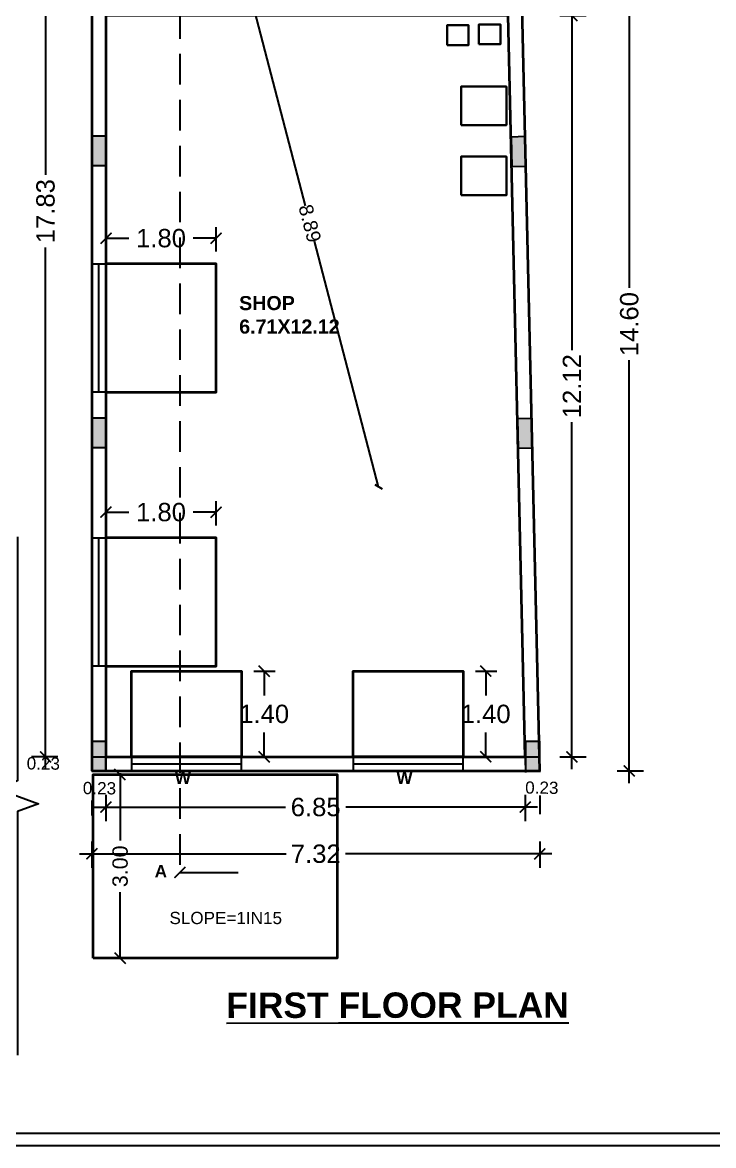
# Model space of a CAD drawing. Header units: metres. Extents: x 5674 to 70840, y 2109 to 4276.
# Drawn here: x 5700.99 to 5712.29, y 2109.48 to 2127.84 of the extents above; entities that cross this region are included whole.
import ezdxf

# ---------------------------------------------------------------- set-up
doc = ezdxf.new("R2010")
doc.units = ezdxf.units.M
doc.linetypes.add('DASHED', pattern=[0.75, 0.5, -0.25])
doc.layers.add('BLK_1_DA_RAMP_1', color=7, linetype='Continuous', lineweight=0)
doc.layers.add('DIST_EXIT', color=7, linetype='Continuous', lineweight=0)
for name, color, linetype in [('BLK_1_FLR_1_BLT_UP_AREA', 13, 'Continuous'), ('BLK_1_FLR_1_COVERED_AREA', 7, 'Continuous'), ('BLK_1_FLR_1_DRINKING_WATER', 7, 'Continuous'), ('BLK_1_FLR_1_REGULAR_ROOM_1', 7, 'Continuous'), ('BLK_1_FLR_1_ROOM_1_LIGHT_VENTILATION_1', 7, 'Continuous'), ('BLK_1_FLR_1_ROOM_1_LIGHT_VENTILATION_2', 7, 'Continuous'), ('BLK_1_FLR_1_ROOM_1_LIGHT_VENTILATION_3', 7, 'Continuous'), ('BLK_1_FLR_1_ROOM_1_LIGHT_VENTILATION_4', 7, 'Continuous'), ('BLK_1_FLR_1_WASH', 7, 'Continuous')]:
    doc.layers.add(name, color=color, linetype=linetype)
doc.styles.add('S.M.S .HEADING', font='arial.ttf')
doc.styles.get("Standard").update_dxf_attribs({"font": 'arial.ttf'})
doc.dimstyles.new('APP', dxfattribs={"dimscale": 0, "dimtxt": 0.23, "dimasz": 0.1, "dimexe": 0.18, "dimexo": 0.0625, "dimgap": 0, "dimtad": 0, "dimzin": 4, "dimdsep": 46, "dimtxsty": 'Standard', "dimblk1": 'OBLIQUE', "dimblk2": 'OBLIQUE', "dimsah": 1, "dimcen": 0.09, "dimse1": 1, "dimse2": 1, "dimclrt": 4, "dimadec": 0, "dimazin": 0, "dimtfac": 1, "dimtmove": 0, "dimatfit": 3, "dimldrblk": 'OBLIQUE', "dimfxl": 0, "dimtolj": 1, "dimtzin": 0, "dimarcsym": 0})
doc.dimstyles.get("Standard").update_dxf_attribs({"dimtxt": 0.18, "dimasz": 0.18, "dimexe": 0.18, "dimexo": 0.0625, "dimgap": 0.09, "dimtad": 0, "dimtih": 1, "dimtoh": 1, "dimdec": 4, "dimzin": 0, "dimdsep": 46, "dimtxsty": 'Standard', "dimcen": 0.09, "dimsd1": 1, "dimsd2": 1, "dimadec": 0, "dimazin": 0, "dimtfac": 1, "dimtdec": 4, "dimtofl": 0, "dimtmove": 0, "dimatfit": 3, "dimfxl": 0, "dimtolj": 1, "dimtzin": 0, "dimarcsym": 0})
doc.dimstyles.new('STANDARD$0', dxfattribs={"dimtxt": 0.25, "dimasz": 0.18, "dimexe": 0.15, "dimexo": 0.15, "dimgap": 0.1, "dimtad": 0, "dimzin": 0, "dimdsep": 46, "dimtxsty": 'Standard', "dimblk": 'OBLIQUE', "dimcen": 0.0625, "dimdle": 0.02, "dimadec": 0, "dimazin": 0, "dimtfac": 1, "dimtix": 1, "dimtofl": 0, "dimtmove": 2, "dimatfit": 3, "dimldrblk": 'OBLIQUE', "dimfxl": 0, "dimtolj": 1, "dimtzin": 0, "dimarcsym": 0})

# ---------------------------------------------------------------- blocks, each defined once
blk = doc.blocks.new('_ArchTick')
at = {"color": 0, "linetype": 'ByBlock', "const_width": 0.15}
blk.add_lwpolyline([(-0.5, -0.5), (0.5, 0.5)], dxfattribs=at)
blk = doc.blocks.new('*D27')
at = {"color": 0}
for p, q in [((5702.356, 2115.215), (5702.356, 2114.785)), ((5709.211, 2115.215), (5709.211, 2114.785)), ((5702.156, 2115.015), (5705.292, 2115.015)), ((5709.411, 2115.015), (5706.275, 2115.015))]:
    blk.add_line(p, q, dxfattribs=at)
at = {"layer": 'Defpoints', "color": 0}
for p in [(5702.356, 2115.847), (5709.211, 2115.837), (5709.211, 2115.015)]:
    blk.add_point(p, dxfattribs=at)
at = {"color": 0, "xscale": 0.18, "yscale": 0.18, "zscale": 0.18, "rotation": 180}
blk.add_blockref('_ArchTick', (5702.356, 2115.015), dxfattribs=at)
at = {"color": 0, "xscale": 0.18, "yscale": 0.18, "zscale": 0.18}
blk.add_blockref('_ArchTick', (5709.211, 2115.015), dxfattribs=at)
at = {"color": 0, "insert": (5705.784, 2115.015), "char_height": 0.3, "attachment_point": 5}
blk.add_mtext('\\A1;6.85', dxfattribs=at)
blk = doc.blocks.new('*D28')
at = {"color": 0}
for p, q in [((5702.126, 2114.452), (5702.126, 2114.022)), ((5709.446, 2114.452), (5709.446, 2114.022)), ((5701.926, 2114.252), (5705.3, 2114.252)), ((5709.646, 2114.252), (5706.273, 2114.252))]:
    blk.add_line(p, q, dxfattribs=at)
at = {"layer": 'Defpoints', "color": 0}
for p in [(5702.126, 2115.607), (5709.446, 2115.607), (5709.446, 2114.252)]:
    blk.add_point(p, dxfattribs=at)
at = {"color": 0, "xscale": 0.18, "yscale": 0.18, "zscale": 0.18, "rotation": 180}
blk.add_blockref('_ArchTick', (5702.126, 2114.252), dxfattribs=at)
at = {"color": 0, "xscale": 0.18, "yscale": 0.18, "zscale": 0.18}
blk.add_blockref('_ArchTick', (5709.446, 2114.252), dxfattribs=at)
at = {"color": 0, "insert": (5705.786, 2114.252), "char_height": 0.3, "attachment_point": 5}
blk.add_mtext('\\A1;7.32', dxfattribs=at)
blk = doc.blocks.new('*D29')
at = {"color": 0}
for p, q in [((5701.369, 2133.871), (5701.369, 2125.346)), ((5701.569, 2133.671), (5701.139, 2133.671)), ((5701.369, 2115.637), (5701.369, 2124.162)), ((5701.569, 2115.837), (5701.139, 2115.837))]:
    blk.add_line(p, q, dxfattribs=at)
at = {"layer": 'Defpoints', "color": 0}
for p in [(5702.356, 2133.671), (5701.369, 2115.837), (5702.356, 2115.837)]:
    blk.add_point(p, dxfattribs=at)
at = {"color": 0, "xscale": 0.18, "yscale": 0.18, "zscale": 0.18}
for p, rotation in [((5701.369, 2133.671), 90), ((5701.369, 2115.837), 270)]:
    blk.add_blockref('_ArchTick', p, dxfattribs=dict(at, rotation=rotation))
at = {"color": 0, "insert": (5701.369, 2124.754), "char_height": 0.3, "attachment_point": 5, "rotation": 90}
blk.add_mtext('\\A1;17.83', dxfattribs=at)
blk = doc.blocks.new('*D30')
at = {"color": 0}
for p, q in [((5700.377, 2133.991), (5700.377, 2125.292)), ((5700.577, 2133.791), (5700.147, 2133.791)), ((5700.377, 2115.407), (5700.377, 2124.107)), ((5700.577, 2115.607), (5700.147, 2115.607))]:
    blk.add_line(p, q, dxfattribs=at)
at = {"layer": 'Defpoints', "color": 0}
for p in [(5700.377, 2133.791), (5702.126, 2133.791), (5702.126, 2115.607)]:
    blk.add_point(p, dxfattribs=at)
at = {"color": 0, "xscale": 0.18, "yscale": 0.18, "zscale": 0.18}
for p, rotation in [((5700.377, 2133.791), 90), ((5700.377, 2115.607), 270)]:
    blk.add_blockref('_ArchTick', p, dxfattribs=dict(at, rotation=rotation))
at = {"color": 0, "insert": (5700.377, 2124.699), "char_height": 0.3, "attachment_point": 5, "rotation": 90}
blk.add_mtext('\\A1;18.18', dxfattribs=at)
blk = doc.blocks.new('*D34')
at = {"color": 0}
for p, q in [((5709.973, 2128.152), (5709.973, 2122.485)), ((5709.773, 2127.952), (5710.203, 2127.952)), ((5709.973, 2115.637), (5709.973, 2121.304)), ((5709.773, 2115.837), (5710.203, 2115.837))]:
    blk.add_line(p, q, dxfattribs=at)
at = {"layer": 'Defpoints', "color": 0}
for p in [(5708.932, 2127.952), (5709.216, 2115.837), (5709.973, 2115.837)]:
    blk.add_point(p, dxfattribs=at)
at = {"color": 0, "xscale": 0.18, "yscale": 0.18, "zscale": 0.18}
for p, rotation in [((5709.973, 2127.952), 90), ((5709.973, 2115.837), 270)]:
    blk.add_blockref('_ArchTick', p, dxfattribs=dict(at, rotation=rotation))
at = {"color": 0, "insert": (5709.973, 2121.894), "char_height": 0.3, "attachment_point": 5, "rotation": 90}
blk.add_mtext('\\A1;12.12', dxfattribs=at)
blk = doc.blocks.new('*D35')
at = {"color": 0}
for p, q in [((5710.911, 2130.41), (5710.911, 2123.5)), ((5710.711, 2130.21), (5711.141, 2130.21)), ((5710.911, 2115.407), (5710.911, 2122.317)), ((5710.711, 2115.607), (5711.141, 2115.607))]:
    blk.add_line(p, q, dxfattribs=at)
at = {"layer": 'Defpoints', "color": 0}
for p in [(5709.11, 2130.21), (5710.911, 2130.21), (5709.446, 2115.607)]:
    blk.add_point(p, dxfattribs=at)
at = {"color": 0, "xscale": 0.18, "yscale": 0.18, "zscale": 0.18}
for p, rotation in [((5710.911, 2130.21), 90), ((5710.911, 2115.607), 270)]:
    blk.add_blockref('_ArchTick', p, dxfattribs=dict(at, rotation=rotation))
at = {"color": 0, "insert": (5710.911, 2122.908), "char_height": 0.3, "attachment_point": 5, "rotation": 90}
blk.add_mtext('\\A1;14.60', dxfattribs=at)
blk = doc.blocks.new('*D79')
at = {"layer": 'BLK_1_FLR_1_ROOM_1_LIGHT_VENTILATION_1', "color": 0, "lineweight": -2}
for p, q in [((5704.773, 2117.237), (5705.122, 2117.237)), ((5704.942, 2117.237), (5704.942, 2116.84)), ((5704.942, 2115.837), (5704.942, 2116.234)), ((5704.773, 2115.837), (5705.122, 2115.837))]:
    blk.add_line(p, q, dxfattribs=at)
at = {"layer": 'Defpoints', "color": 0}
for p in [(5704.573, 2117.237), (5704.573, 2115.837), (5704.942, 2115.837)]:
    blk.add_point(p, dxfattribs=at)
at = {"layer": 'BLK_1_FLR_1_ROOM_1_LIGHT_VENTILATION_1', "color": 0, "lineweight": -2, "xscale": 0.18, "yscale": 0.18, "zscale": 0.18}
for p, rotation in [((5704.942, 2117.237), 90), ((5704.942, 2115.837), 270)]:
    blk.add_blockref('_ArchTick', p, dxfattribs=dict(at, rotation=rotation))
at = {"layer": 'BLK_1_FLR_1_ROOM_1_LIGHT_VENTILATION_1', "color": 0, "lineweight": 35, "insert": (5704.942, 2116.537), "char_height": 0.3, "attachment_point": 5, "style": 'S.M.S .HEADING'}
blk.add_mtext('\\A1;1.40', dxfattribs=at)
blk = doc.blocks.new('*D80')
at = {"layer": 'BLK_1_FLR_1_ROOM_1_LIGHT_VENTILATION_2', "color": 0, "lineweight": -2}
for p, q in [((5708.394, 2117.237), (5708.743, 2117.237)), ((5708.563, 2117.237), (5708.563, 2116.84)), ((5708.563, 2115.837), (5708.563, 2116.233)), ((5708.394, 2115.837), (5708.743, 2115.837))]:
    blk.add_line(p, q, dxfattribs=at)
at = {"layer": 'Defpoints', "color": 0}
for p in [(5708.194, 2117.237), (5708.194, 2115.837), (5708.563, 2115.837)]:
    blk.add_point(p, dxfattribs=at)
at = {"layer": 'BLK_1_FLR_1_ROOM_1_LIGHT_VENTILATION_2', "color": 0, "lineweight": -2, "xscale": 0.18, "yscale": 0.18, "zscale": 0.18}
for p, rotation in [((5708.563, 2117.237), 90), ((5708.563, 2115.837), 270)]:
    blk.add_blockref('_ArchTick', p, dxfattribs=dict(at, rotation=rotation))
at = {"layer": 'BLK_1_FLR_1_ROOM_1_LIGHT_VENTILATION_2', "color": 0, "lineweight": 35, "insert": (5708.563, 2116.537), "char_height": 0.3, "attachment_point": 5, "style": 'S.M.S .HEADING'}
blk.add_mtext('\\A1;1.40', dxfattribs=at)
blk = doc.blocks.new('*D81')
at = {"layer": 'BLK_1_FLR_1_ROOM_1_LIGHT_VENTILATION_3', "color": 0, "lineweight": -2}
for p, q in [((5702.356, 2119.617), (5702.356, 2120.015)), ((5704.156, 2119.617), (5704.156, 2120.015)), ((5702.356, 2119.835), (5702.731, 2119.835)), ((5704.156, 2119.835), (5703.781, 2119.835))]:
    blk.add_line(p, q, dxfattribs=at)
at = {"layer": 'Defpoints', "color": 0}
for p in [(5704.156, 2119.835), (5702.356, 2119.417), (5704.156, 2119.417)]:
    blk.add_point(p, dxfattribs=at)
at = {"layer": 'BLK_1_FLR_1_ROOM_1_LIGHT_VENTILATION_3', "color": 0, "lineweight": -2, "xscale": 0.18, "yscale": 0.18, "zscale": 0.18, "rotation": 180}
blk.add_blockref('_ArchTick', (5702.356, 2119.835), dxfattribs=at)
at = {"layer": 'BLK_1_FLR_1_ROOM_1_LIGHT_VENTILATION_3', "color": 0, "lineweight": -2, "xscale": 0.18, "yscale": 0.18, "zscale": 0.18}
blk.add_blockref('_ArchTick', (5704.156, 2119.835), dxfattribs=at)
at = {"layer": 'BLK_1_FLR_1_ROOM_1_LIGHT_VENTILATION_3', "color": 0, "lineweight": 35, "insert": (5703.256, 2119.835), "char_height": 0.3, "attachment_point": 5, "style": 'S.M.S .HEADING'}
blk.add_mtext('\\A1;1.80', dxfattribs=at)
blk = doc.blocks.new('*D82')
at = {"layer": 'BLK_1_FLR_1_ROOM_1_LIGHT_VENTILATION_4', "color": 0, "lineweight": -2}
for p, q in [((5702.356, 2124.094), (5702.356, 2124.492)), ((5704.156, 2124.094), (5704.156, 2124.492)), ((5702.356, 2124.312), (5702.731, 2124.312)), ((5704.156, 2124.312), (5703.781, 2124.312))]:
    blk.add_line(p, q, dxfattribs=at)
at = {"layer": 'Defpoints', "color": 0}
for p in [(5704.156, 2124.312), (5702.356, 2123.894), (5704.156, 2123.894)]:
    blk.add_point(p, dxfattribs=at)
at = {"layer": 'BLK_1_FLR_1_ROOM_1_LIGHT_VENTILATION_4', "color": 0, "lineweight": -2, "xscale": 0.18, "yscale": 0.18, "zscale": 0.18, "rotation": 180}
blk.add_blockref('_ArchTick', (5702.356, 2124.312), dxfattribs=at)
at = {"layer": 'BLK_1_FLR_1_ROOM_1_LIGHT_VENTILATION_4', "color": 0, "lineweight": -2, "xscale": 0.18, "yscale": 0.18, "zscale": 0.18}
blk.add_blockref('_ArchTick', (5704.156, 2124.312), dxfattribs=at)
at = {"layer": 'BLK_1_FLR_1_ROOM_1_LIGHT_VENTILATION_4', "color": 0, "lineweight": 35, "insert": (5703.256, 2124.312), "char_height": 0.3, "attachment_point": 5, "style": 'S.M.S .HEADING'}
blk.add_mtext('\\A1;1.80', dxfattribs=at)
blk = doc.blocks.new('_Oblique')
at = {"color": 0, "linetype": 'ByBlock', "lineweight": -2}
blk.add_line((-0.5, -0.5), (0.5, 0.5), dxfattribs=at)
blk = doc.blocks.new('*D91')
at = {"layer": 'Defpoints', "color": 0}
for p in [(5704.567, 2128.856), (5704.567, 2128.856), (5706.812, 2120.251)]:
    blk.add_point(p, dxfattribs=at)
at = {"layer": 'DIST_EXIT', "color": 0, "lineweight": -2}
for p, q in [((5704.567, 2128.856), (5705.614, 2124.843)), ((5706.812, 2120.251), (5705.765, 2124.264))]:
    blk.add_line(p, q, dxfattribs=at)
at = {"layer": 'DIST_EXIT', "color": 0, "lineweight": -2, "xscale": 0.1, "yscale": 0.1, "zscale": 0.1}
for p, rotation in [((5704.567, 2128.856), 104.6243383158069), ((5706.812, 2120.251), 284.6243383158069)]:
    blk.add_blockref('_Oblique', p, dxfattribs=dict(at, rotation=rotation))
at = {"layer": 'DIST_EXIT', "color": 4, "lineweight": 35, "insert": (5705.689, 2124.554), "char_height": 0.23, "attachment_point": 5, "rotation": 284.6243}
blk.add_mtext('\\A1;8.89', dxfattribs=at)
blk = doc.blocks.new('*D104')
at = {"layer": 'BLK_1_DA_RAMP_1', "color": 0, "lineweight": -2}
for p, q in [((5702.438, 2115.548), (5702.738, 2115.548)), ((5702.588, 2115.568), (5702.588, 2114.472)), ((5702.588, 2112.528), (5702.588, 2113.624)), ((5702.438, 2112.548), (5702.738, 2112.548))]:
    blk.add_line(p, q, dxfattribs=at)
at = {"layer": 'Defpoints', "color": 0}
for p in [(5702.149, 2115.548), (5702.149, 2112.548), (5702.588, 2112.548)]:
    blk.add_point(p, dxfattribs=at)
at = {"layer": 'BLK_1_DA_RAMP_1', "color": 0, "lineweight": -2, "xscale": 0.18, "yscale": 0.18, "zscale": 0.18}
for p, rotation in [((5702.588, 2115.548), 90), ((5702.588, 2112.548), 270)]:
    blk.add_blockref('_Oblique', p, dxfattribs=dict(at, rotation=rotation))
at = {"layer": 'BLK_1_DA_RAMP_1', "color": 0, "lineweight": 35, "insert": (5702.588, 2114.048), "char_height": 0.25, "attachment_point": 5, "rotation": 90}
blk.add_mtext('\\A1;3.00', dxfattribs=at)

msp = doc.modelspace()

# ---------------------------------------------------------------- hatches: boundary and pattern name
at = {"linetype": 'Continuous'}
h = msp.add_hatch(color=256, dxfattribs=at)
h.dxf.hatch_style = 1
h.paths.add_polyline_path([(5702.12626, 2125.49914), (5702.35626, 2125.49914), (5702.35626, 2125.97914), (5702.12626, 2125.97914)])
h = msp.add_hatch(color=256, dxfattribs=at)
h.dxf.hatch_style = 1
h.paths.add_polyline_path([(5708.98945, 2125.48659), (5709.21937, 2125.49236), (5709.20735, 2125.9722), (5708.97742, 2125.96644)])
h = msp.add_hatch(color=256, dxfattribs=at)
h.dxf.hatch_style = 1
h.paths.add_polyline_path([(5702.12626, 2120.89138), (5702.35626, 2120.89138), (5702.35626, 2121.37138), (5702.12626, 2121.37138)])
h = msp.add_hatch(color=256, dxfattribs=at)
h.dxf.hatch_style = 1
h.paths.add_polyline_path([(5709.32582, 2120.88829), (5709.3138, 2121.36814), (5709.08387, 2121.36238), (5709.0959, 2120.88253)])
h = msp.add_hatch(color=256)
h.dxf.hatch_style = 1
h.paths.add_polyline_path([(5702.12626, 2115.60684), (5702.35626, 2115.60684), (5702.35626, 2116.08684)])
h = msp.add_hatch(color=256, dxfattribs=at)
h.dxf.hatch_style = 1
h.paths.add_polyline_path([(5702.35626, 2115.60684), (5702.35626, 2116.08684), (5702.12626, 2116.08684), (5702.12626, 2115.60684)])
h = msp.add_hatch(color=256)
h.dxf.hatch_style = 1
h.paths.add_polyline_path([(5709.2165, 2115.60653), (5709.4465, 2115.60653), (5709.4465, 2116.08653)])
h = msp.add_hatch(color=256, dxfattribs=at)
h.dxf.hatch_style = 1
h.paths.add_polyline_path([(5709.4465, 2115.60653), (5709.4465, 2116.08653), (5709.2165, 2116.08653), (5709.2165, 2115.60653)])

# ---------------------------------------------------------------- linework, layer by layer
at = {"linetype": 'DASHED'}
msp.add_line((5703.56397, 2135.57301), (5703.56397, 2113.94849), dxfattribs=at)
for p, q in [((5702.12626, 2133.79144), (5702.12626, 2115.60684)), ((5702.35626, 2133.79144), (5702.35626, 2115.60684)), ((5709.4465, 2115.60652), (5709.11016, 2130.2097)), ((5709.11016, 2130.2097), (5709.4465, 2115.60655)), ((5709.44695, 2115.58692), (5709.11016, 2130.2097)), ((5709.21701, 2115.58163), (5708.9321, 2127.95181)), ((5702.12627, 2115.83684), (5709.44651, 2115.83652)), ((5702.77292, 2115.83682), (5702.77291, 2115.60682)), ((5704.57291, 2115.60682), (5704.57292, 2115.83674)), ((5706.3944, 2115.83665), (5706.39439, 2115.60665)), ((5708.19439, 2115.60665), (5708.1944, 2115.83657)), ((5702.77291, 2115.72182), (5704.57291, 2115.72174)), ((5706.39439, 2115.72165), (5708.19439, 2115.72157)), ((5702.12626, 2115.60684), (5709.4465, 2115.60652)), ((5702.77291, 2115.60682), (5704.57291, 2115.60682)), ((5706.39439, 2115.60665), (5708.19439, 2115.60665)), ((5702.12624, 2115.12395), (5702.12624, 2114.88003)), ((5709.44648, 2115.20304), (5709.44648, 2114.90264))]:
    msp.add_line(p, q)
for points in [[(5684.16656, 2109.48474), (5766.16656, 2109.48474), (5766.16656, 2166.48474), (5684.16656, 2166.48474)], [(5684.36656, 2109.68474), (5765.96656, 2109.68474), (5765.96656, 2166.28474), (5684.36656, 2166.28474)], [(5709.4465, 2115.60652), (5702.12626, 2115.60652), (5702.12626, 2133.79144), (5705.80472, 2133.79144), (5709.11016, 2130.20973)], [(5702.35626, 2115.60684), (5702.35626, 2116.08684), (5702.12626, 2116.08684), (5702.12626, 2115.60684)], [(5709.4465, 2115.60653), (5709.4465, 2116.08653), (5709.2165, 2116.08653), (5709.2165, 2115.60653)]]:
    msp.add_lwpolyline(points, close=True)
at = {"linetype": 'Continuous'}
for points in [[(5702.35626, 2125.49914), (5702.35626, 2125.97914), (5702.12626, 2125.97914), (5702.12626, 2125.49914)], [(5709.21937, 2125.49236), (5709.20735, 2125.9722), (5708.97742, 2125.96644), (5708.98945, 2125.48659)], [(5702.35626, 2120.89138), (5702.35626, 2121.37138), (5702.12626, 2121.37138), (5702.12626, 2120.89138)], [(5709.32582, 2120.88829), (5709.3138, 2121.36814), (5709.08387, 2121.36238), (5709.0959, 2120.88253)], [(5702.35626, 2115.60684), (5702.35626, 2116.08684), (5702.12626, 2116.08684), (5702.12626, 2115.60684)], [(5709.4465, 2115.60653), (5709.4465, 2116.08653), (5709.2165, 2116.08653), (5709.2165, 2115.60653)]]:
    msp.add_lwpolyline(points, close=True, dxfattribs=at)
for points in [[(5702.35579, 2121.79385), (5702.12626, 2121.79385), (5702.12626, 2123.89385), (5702.35626, 2123.89385)], [(5702.24103, 2121.79385), (5702.24103, 2123.89385)], [(5702.35579, 2117.3172), (5702.12626, 2117.3172), (5702.12626, 2119.4172), (5702.35626, 2119.4172)], [(5702.24103, 2117.3172), (5702.24103, 2119.4172)]]:
    msp.add_lwpolyline(points)
msp.add_lwpolyline([(5700.91114, 2119.4313), (5700.91114, 2115.4463), (5700.5677, 2115.3213), (5701.25457, 2115.0713), (5700.91114, 2114.9463), (5700.91114, 2110.9613)], dxfattribs=at)
at = {"layer": 'BLK_1_DA_RAMP_1', "color": 1, "lineweight": 35}
msp.add_lwpolyline([(5702.14916, 2112.5477), (5702.14916, 2115.5477), (5706.13583, 2115.5477), (5706.13583, 2112.5477)], close=True, dxfattribs=at)
at = {"layer": 'BLK_1_FLR_1_BLT_UP_AREA', "color": 13, "lineweight": 35}
msp.add_lwpolyline([(5702.12626, 2115.60652), (5709.4465, 2115.60655), (5709.11016, 2130.20967), (5705.80472, 2133.79144), (5702.12626, 2133.79144)], close=True, dxfattribs=at)
at = {"layer": 'BLK_1_FLR_1_COVERED_AREA', "color": 140, "lineweight": 35}
msp.add_lwpolyline([(5702.12626, 2115.60652), (5709.4465, 2115.60655), (5709.11016, 2130.20967), (5705.80472, 2133.79144), (5702.12626, 2133.79144)], close=True, dxfattribs=at)
at = {"layer": 'BLK_1_FLR_1_DRINKING_WATER', "color": 7, "lineweight": 30}
for points in [[(5708.15976, 2126.1604), (5708.90198, 2126.1604), (5708.90198, 2126.79179), (5708.15976, 2126.79179)], [(5708.15976, 2125.01396), (5708.90198, 2125.01396), (5708.90198, 2125.64534), (5708.15976, 2125.64534)]]:
    msp.add_lwpolyline(points, close=True, dxfattribs=at)
at = {"layer": 'BLK_1_FLR_1_REGULAR_ROOM_1', "color": 2, "lineweight": 35}
msp.add_lwpolyline([(5708.9321, 2127.95181), (5702.35626, 2127.95181), (5702.35573, 2115.83683), (5709.21114, 2115.83653)], close=True, dxfattribs=at)
at = {"layer": 'BLK_1_FLR_1_ROOM_1_LIGHT_VENTILATION_1', "color": 2, "lineweight": 35}
msp.add_lwpolyline([(5702.77292, 2115.83682), (5702.77292, 2117.23682), (5704.57292, 2117.23682), (5704.57285, 2115.83674)], close=True, dxfattribs=at)
at = {"layer": 'BLK_1_FLR_1_ROOM_1_LIGHT_VENTILATION_2', "color": 2, "lineweight": 35}
msp.add_lwpolyline([(5706.3944, 2115.83665), (5706.3944, 2117.23665), (5708.1944, 2117.23665), (5708.19434, 2115.83657)], close=True, dxfattribs=at)
at = {"layer": 'BLK_1_FLR_1_ROOM_1_LIGHT_VENTILATION_3', "color": 2, "lineweight": 35}
msp.add_lwpolyline([(5702.35579, 2117.3172), (5704.15579, 2117.3172), (5704.15579, 2119.4172), (5702.35626, 2119.4172)], dxfattribs=at)
at = {"layer": 'BLK_1_FLR_1_ROOM_1_LIGHT_VENTILATION_4', "color": 2, "lineweight": 35}
msp.add_lwpolyline([(5702.35579, 2121.79385), (5704.15579, 2121.79385), (5704.15579, 2123.89385), (5702.35626, 2123.89385)], dxfattribs=at)
at = {"layer": 'BLK_1_FLR_1_WASH', "color": 56, "lineweight": 30}
for points in [[(5707.93307, 2127.46909), (5708.28442, 2127.46909), (5708.28442, 2127.79327), (5707.93307, 2127.79327)], [(5708.45337, 2127.48147), (5708.80472, 2127.48147), (5708.80472, 2127.80566), (5708.45337, 2127.80566)]]:
    msp.add_lwpolyline(points, close=True, dxfattribs=at)

# ---------------------------------------------------------------- texts
at = {"attachment_point": 1, "rotation": 0.056226, "style": 'S.M.S .HEADING'}
for s, insert, char_height, width in [('{\\fArial|b1|i0|c0|p34;SHOP\\P6.71X12.12}', (5704.53273, 2123.36713), 0.23, 1.2905589), ('{\\fArial|b1|i0|c0|p34;\\LFIRST FLOOR PLAN}', (5704.32373, 2111.9839), 0.4146024, 11.8731372)]:
    msp.add_mtext(s, dxfattribs=dict(at, insert=insert, char_height=char_height, width=width))
at = {"char_height": 0.2, "attachment_point": 1, "rotation": 359.394536}
for s, insert in [('0.23', (5701.06125, 2115.8316)), ('{\\fArial|b1|i0|c0|p34;W}', (5703.48305, 2115.5954)), ('{\\fArial|b1|i0|c0|p34;W}', (5707.10453, 2115.59524)), ('0.23', (5701.97922, 2115.42801)), ('0.23', (5709.21019, 2115.43614)), ('{\\fArial|b1|i0|c0|p34;A}', (5703.15429, 2114.06943))]:
    msp.add_mtext(s, dxfattribs=dict(at, insert=insert))
at = {"layer": 'BLK_1_DA_RAMP_1', "color": 1, "lineweight": 35, "insert": (5704.31373, 2113.3037), "char_height": 0.2, "width": 2.4, "attachment_point": 2}
msp.add_mtext('SLOPE=1IN15', dxfattribs=at)

# ---------------------------------------------------------------- dimensions: what is measured, and where the dimension line sits
for p1, p2, distance, picture, middle in [((5702.12626, 2115.60684), (5702.12626, 2133.79144), 1.74914, '*D30', (5700.37713, 2124.69914)), ((5702.35626, 2133.67144), (5702.35626, 2115.83683), -0.98773, '*D29', (5701.36854, 2124.75414))]:
    dim = msp.add_aligned_dim(p1=p1, p2=p2, distance=distance, dimstyle='STANDARD$0', override={"dimtxt": 0.3, "dimexe": 0.23, "dimexo": 0.23, "dimblk": 'ArchTick', "dimdle": 0.2, "dimldrblk": 'ArchTick', "dimfxl": 0.2, "dimlwd": 65535, "dimlwe": 65535, "dimarcsym": 2})
    dim.commit()
    dim.dimension.update_dxf_attribs({"geometry": picture, "text_midpoint": middle})
for base, p1, p2, picture, middle in [((5710.91119, 2130.2097), (5709.4465, 2115.60655), (5709.11016, 2130.2097), '*D35', (5710.91119, 2122.90813)), ((5709.97299, 2115.83653), (5708.9321, 2127.95181), (5709.2165, 2115.83653), '*D34', (5709.97299, 2121.89417))]:
    dim = msp.add_linear_dim(base=base, p1=p1, p2=p2, angle=90, dimstyle='STANDARD$0', override={"dimtxt": 0.3, "dimexe": 0.23, "dimexo": 0.23, "dimblk": 'ArchTick', "dimdle": 0.2, "dimldrblk": 'ArchTick', "dimfxl": 0.2, "dimlwd": 65535, "dimlwe": 65535, "dimarcsym": 2})
    dim.commit()
    dim.dimension.update_dxf_attribs({"geometry": picture, "text_midpoint": middle})
for base, p1, p2, picture, middle in [((5709.21114, 2115.01524), (5702.35626, 2115.84684), (5709.21114, 2115.83653), '*D27', (5705.7837, 2115.01524)), ((5709.4465, 2114.2516), (5702.12626, 2115.60684), (5709.4465, 2115.60652), '*D28', (5705.78638, 2114.2516))]:
    dim = msp.add_linear_dim(base=base, p1=p1, p2=p2, dimstyle='STANDARD$0', override={"dimtxt": 0.3, "dimexe": 0.23, "dimexo": 0.23, "dimblk": 'ArchTick', "dimdle": 0.2, "dimldrblk": 'ArchTick', "dimfxl": 0.2, "dimlwd": 65535, "dimlwe": 65535, "dimarcsym": 2})
    dim.commit()
    dim.dimension.update_dxf_attribs({"geometry": picture, "text_midpoint": middle})
at = {"layer": 'BLK_1_DA_RAMP_1', "color": 1, "lineweight": 35}
dim = msp.add_linear_dim(base=(5702.58802, 2112.5477), p1=(5702.14916, 2115.5477), p2=(5702.14916, 2112.5477), angle=270, dimstyle='STANDARD$0', override={"dimscale": 1}, dxfattribs=at)
dim.commit()
dim.dimension.update_dxf_attribs({"geometry": '*D104', "text_midpoint": (5702.58802, 2114.0477)})
at = {"layer": 'BLK_1_FLR_1_ROOM_1_LIGHT_VENTILATION_1', "color": 232, "lineweight": 35}
dim = msp.add_linear_dim(base=(5704.94176, 2115.83674), p1=(5704.57292, 2117.23682), p2=(5704.57285, 2115.83674), angle=90, dimstyle='STANDARD$0', override={"dimtxt": 0.3, "dimexe": 0.18, "dimexo": 0.2, "dimgap": 0.15, "dimtih": 1, "dimtoh": 1, "dimtxsty": 'S.M.S .HEADING', "dimblk": 'ArchTick', "dimcen": 0.09, "dimdle": 0, "dimsd1": 0, "dimsd2": 0, "dimtdec": 4, "dimtix": 0, "dimtofl": 1, "dimtmove": 0, "dimldrblk": 'ArchTick', "dimfxl": 0.18, "dimfxlon": 0}, dxfattribs=at)
dim.commit()
dim.dimension.update_dxf_attribs({"geometry": '*D79', "text_midpoint": (5704.94176, 2116.53678)})
at = {"layer": 'BLK_1_FLR_1_ROOM_1_LIGHT_VENTILATION_2', "color": 232, "lineweight": 35}
dim = msp.add_linear_dim(base=(5708.56324, 2115.83657), p1=(5708.1944, 2117.23665), p2=(5708.19434, 2115.83657), angle=90, dimstyle='STANDARD$0', override={"dimtxt": 0.3, "dimexe": 0.18, "dimexo": 0.2, "dimgap": 0.15, "dimtih": 1, "dimtoh": 1, "dimtxsty": 'S.M.S .HEADING', "dimblk": 'ArchTick', "dimcen": 0.09, "dimdle": 0, "dimsd1": 0, "dimsd2": 0, "dimtdec": 4, "dimtix": 0, "dimtmove": 0, "dimldrblk": 'ArchTick', "dimfxl": 0.18, "dimfxlon": 0}, dxfattribs=at)
dim.commit()
dim.dimension.update_dxf_attribs({"geometry": '*D80', "text_midpoint": (5708.56324, 2116.53661)})
at = {"layer": 'BLK_1_FLR_1_ROOM_1_LIGHT_VENTILATION_3', "color": 232, "lineweight": 35}
dim = msp.add_linear_dim(base=(5704.15579, 2119.83506), p1=(5702.35626, 2119.4172), p2=(5704.15579, 2119.4172), dimstyle='STANDARD$0', override={"dimtxt": 0.3, "dimexe": 0.18, "dimexo": 0.2, "dimgap": 0.15, "dimtih": 1, "dimtoh": 1, "dimtxsty": 'S.M.S .HEADING', "dimblk": 'ArchTick', "dimcen": 0.09, "dimdle": 0, "dimsd1": 0, "dimsd2": 0, "dimtdec": 4, "dimtix": 0, "dimtmove": 0, "dimldrblk": 'ArchTick', "dimfxl": 0.18, "dimfxlon": 0}, dxfattribs=at)
dim.commit()
dim.dimension.update_dxf_attribs({"geometry": '*D81', "text_midpoint": (5703.25603, 2119.83506)})
at = {"layer": 'BLK_1_FLR_1_ROOM_1_LIGHT_VENTILATION_4', "color": 232, "lineweight": 35}
dim = msp.add_linear_dim(base=(5704.15579, 2124.31171), p1=(5702.35626, 2123.89385), p2=(5704.15579, 2123.89385), dimstyle='STANDARD$0', override={"dimtxt": 0.3, "dimexe": 0.18, "dimexo": 0.2, "dimgap": 0.15, "dimtih": 1, "dimtoh": 1, "dimtxsty": 'S.M.S .HEADING', "dimblk": 'ArchTick', "dimcen": 0.09, "dimdle": 0, "dimsd1": 0, "dimsd2": 0, "dimtdec": 4, "dimtix": 0, "dimtmove": 0, "dimldrblk": 'ArchTick', "dimfxl": 0.18, "dimfxlon": 0}, dxfattribs=at)
dim.commit()
dim.dimension.update_dxf_attribs({"geometry": '*D82', "text_midpoint": (5703.25603, 2124.31171)})
at = {"layer": 'DIST_EXIT', "lineweight": 35}
dim = msp.add_aligned_dim(p1=(5706.81191, 2120.25114), p2=(5704.56653, 2128.85631), distance=0, dimstyle='APP', override={"dimscale": 1}, dxfattribs=at)
dim.commit()
dim.dimension.update_dxf_attribs({"geometry": '*D91', "text_midpoint": (5705.68922, 2124.55372)})

# ---------------------------------------------------------------- leaders
at = {"path_type": 1}
msp.add_leader([(5703.56397, 2113.94849), (5704.51594, 2113.94849)], dimstyle='Standard', override={"dimtxt": 0.3, "dimexe": 0.23, "dimexo": 0.23, "dimgap": 0.09, "dimtad": 0, "dimdec": 2, "dimdle": 0.2, "dimsd1": 0, "dimsd2": 0, "dimtdec": 2, "dimldrblk": 'ArchTick', "dimfxl": 75, "dimfxlon": 1, "dimlwd": 65535, "dimlwe": 65535, "dimarcsym": 2}, dxfattribs=at)

doc.saveas('drawing.dxf')
